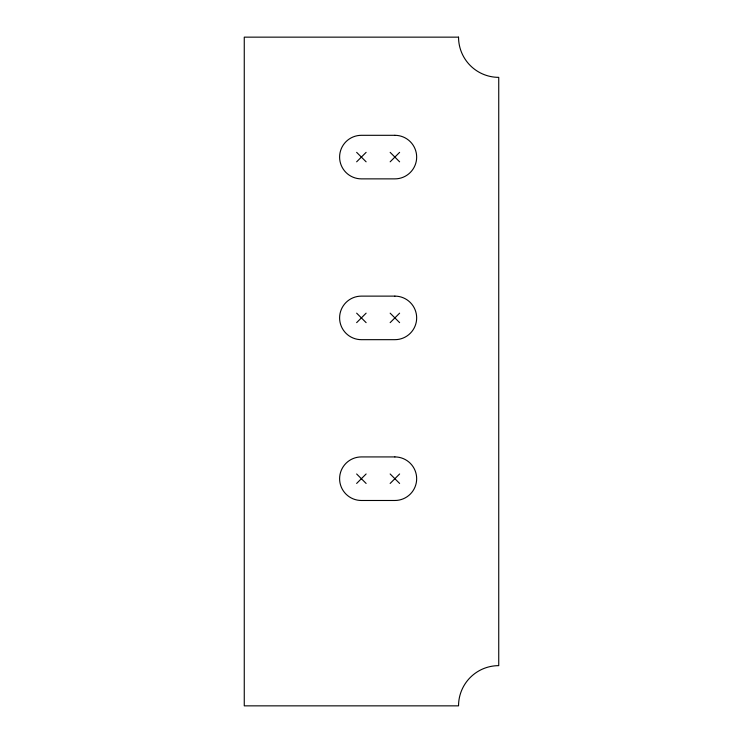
<?xml version="1.0" encoding="UTF-8"?>
<svg xmlns="http://www.w3.org/2000/svg" width="743" height="743" viewBox="0 0 743 743"><rect width="100%" height="100%" fill="white"/><g stroke="black" fill="none" stroke-linecap="round" stroke-linejoin="round"><path stroke-width="1.11" d="M356.64 161.825L366.123 152.352M390.149 161.825L399.623 152.352M356.64 322.638L366.123 313.156M390.149 322.638L399.623 313.156M356.64 483.442L366.123 473.969M390.149 483.442L399.623 473.969M390.149 152.352L399.623 161.825M356.64 152.352L366.123 161.825M390.149 313.156L399.623 322.638M356.64 313.156L366.123 322.638M390.149 473.969L399.623 483.442M356.64 473.969L366.123 483.442M458.542 37.15L244.261 37.15L244.261 705.85L458.542 705.85A40.206 40.206 0 0 1 498.739 665.644L498.739 77.356A40.206 40.206 0 0 1 458.542 37.15M394.886 135.31L361.386 135.31A21.779 21.779 0 0 0 339.607 157.089A21.779 21.779 0 0 0 361.386 178.868L394.886 178.868A21.779 21.779 0 0 0 416.665 157.089A21.779 21.779 0 0 0 394.886 135.31M394.886 296.123L361.386 296.123A21.779 21.779 0 0 0 339.607 317.893A21.779 21.779 0 0 0 361.386 339.672L394.886 339.672A21.779 21.779 0 0 0 416.665 317.893A21.779 21.779 0 0 0 394.886 296.123M394.886 456.926L361.386 456.926A21.779 21.779 0 0 0 339.607 478.706A21.779 21.779 0 0 0 361.386 500.485L394.886 500.485A21.779 21.779 0 0 0 416.665 478.706A21.779 21.779 0 0 0 394.886 456.926"/></g></svg>
